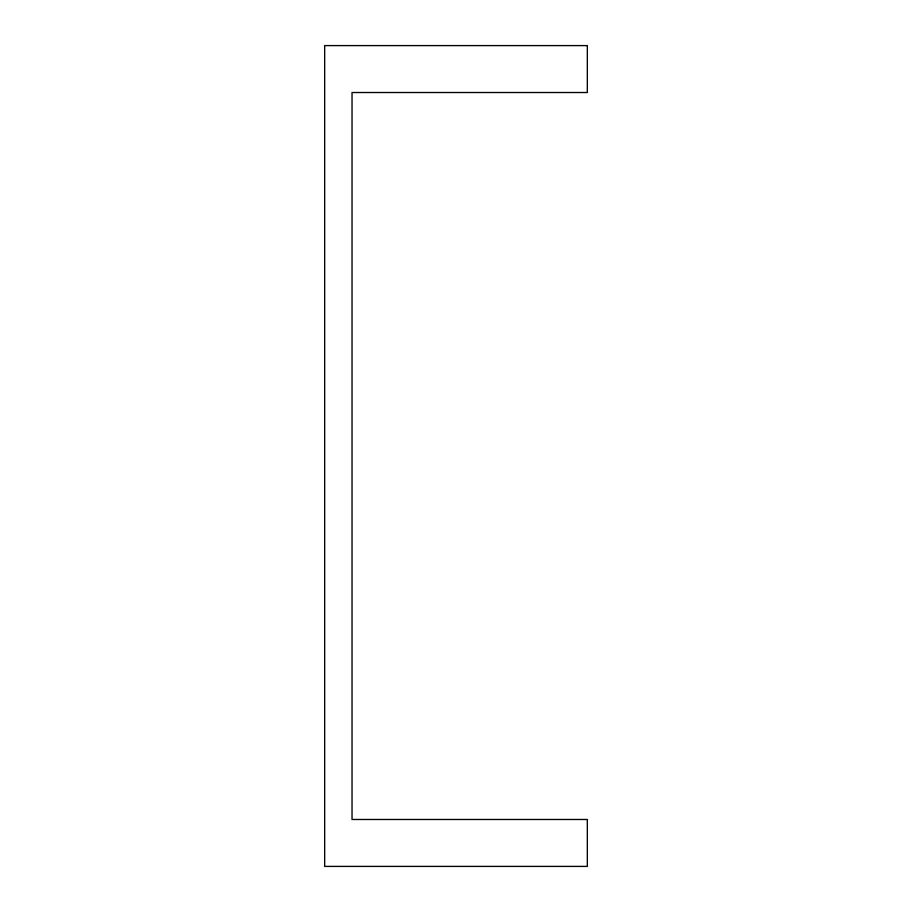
<?xml version="1.0" encoding="UTF-8"?>
<svg xmlns="http://www.w3.org/2000/svg" width="912" height="912" viewBox="0 0 912 912"><rect width="100%" height="100%" fill="white"/><g stroke="black" fill="none" stroke-linecap="round" stroke-linejoin="round"><path stroke-width="1.37" d="M587.328 45.6L324.672 45.6L324.672 866.4L587.328 866.4L587.328 819.478L352.032 819.478L352.032 92.522L587.328 92.522L587.328 45.6"/></g></svg>
